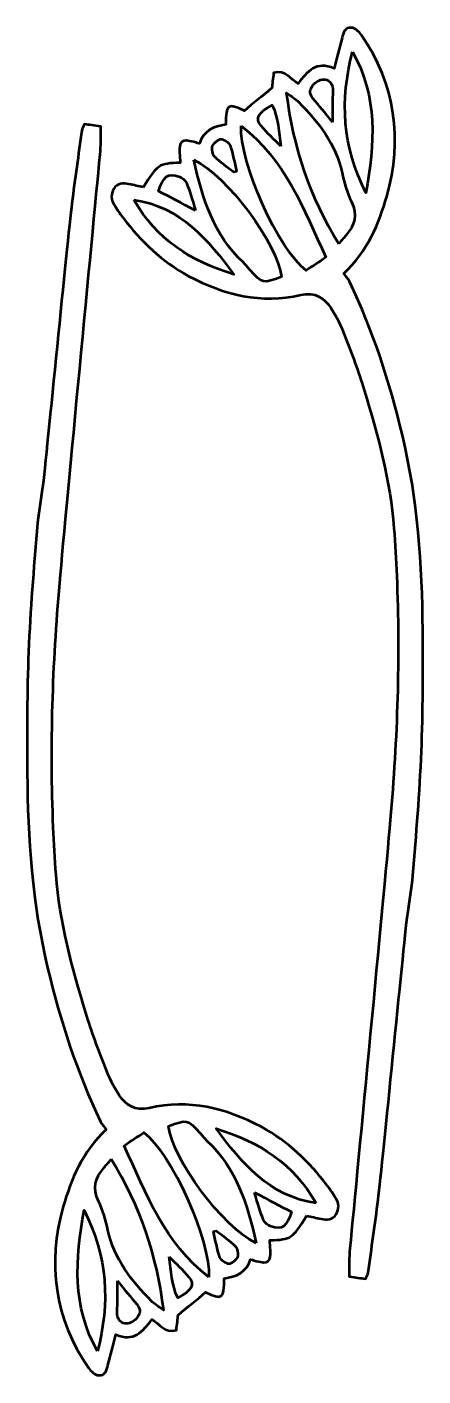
# Model space of a CAD drawing. Header units: centimetres. Extents: x -6.2 to 6.2, y -21 to 21.
import ezdxf

# ---------------------------------------------------------------- set-up
doc = ezdxf.new("R2010")
doc.units = ezdxf.units.CM
doc.header["$MEASUREMENT"] = 0
doc.layers.add('Layer 1', color=7, linetype='Continuous')

msp = doc.modelspace()

# ---------------------------------------------------------------- linework, layer by layer
at = {"layer": 'Layer 1', "lineweight": 53}
for points, knots in [([(-2.53686, 15.9889), (-2.11141, 16.68468), (-2.04953, 16.72624), (-1.39555, 16.74229), (-1.39555, 16.74229), (-1.40134, 16.84488), (-1.40557, 16.94683), (-1.41312, 17.04857), (-1.41312, 17.04857), (-1.44074, 17.4211), (-1.35011, 17.49166), (-0.97253, 17.38978), (-0.97253, 17.38978), (-0.92794, 17.37775), (-0.88349, 17.36529), (-0.79315, 17.34039), (-0.79315, 17.34039), (-0.67405, 17.73772), (-0.34657, 17.87626), (0.02385, 17.92995), (0.02385, 17.92995), (0.02791, 18.57134), (0.07402, 18.60153), (0.60541, 18.3627), (0.60541, 18.3627), (0.87581, 18.58643), (1.13694, 18.80251), (1.45927, 19.06921), (1.45927, 19.06921), (1.47056, 19.16735), (1.4931, 19.36307), (1.51324, 19.53798), (1.51324, 19.53798), (1.89382, 19.65062), (2.02488, 19.32762), (2.28004, 19.20715), (2.28004, 19.20715), (2.54893, 19.57855), (2.84276, 19.9193), (3.39493, 19.67454), (3.39493, 19.67454), (3.48418, 20.01434), (3.56666, 20.31787), (3.64289, 20.62295), (3.64289, 20.62295), (3.6835, 20.78526), (3.73885, 20.96419), (3.93023, 20.94267), (3.93023, 20.94267), (4.04495, 20.9298), (4.17717, 20.81613), (4.24847, 20.7116), (4.24847, 20.7116), (5.30243, 19.16704), (5.53996, 17.46845), (5.03372, 15.69972), (5.03372, 15.69972), (4.79164, 14.8538), (4.4467, 14.01186), (3.69838, 13.29808), (3.69838, 13.29808), (3.74336, 13.23628), (3.8244, 13.15411), (3.8717, 13.05573), (3.8717, 13.05573), (4.60594, 11.52739), (5.12431, 9.92694), (5.51921, 8.27862), (5.51921, 8.27862), (5.99751, 6.28225), (6.1413, 4.25582), (6.15058, 2.21451), (6.15058, 2.21451), (6.15629, 0.95841), (6.16197, -0.29907), (6.11209, -1.55372), (6.11209, -1.55372), (6.0609, -2.84005), (5.94879, -4.1242), (5.84888, -5.40824), (5.84888, -5.40824), (5.81809, -5.80363), (5.73427, -6.19462), (5.68445, -6.58885), (5.68445, -6.58885), (5.53304, -7.7884), (4.91699, -14.28081), (4.76406, -15.48019), (4.76406, -15.48019), (4.66747, -16.23764), (4.5605, -16.99382), (4.45435, -17.75003), (4.45435, -17.75003), (4.44617, -17.80859), (4.40764, -17.86285), (4.37219, -17.94445), (4.37219, -17.94445), (4.21312, -17.92102), (4.06231, -17.89883), (3.8632, -17.86952), (3.8632, -17.86952), (3.87015, -17.56193), (3.85851, -17.27875), (3.88557, -16.99932), (3.88557, -16.99932), (4.14497, -14.32269), (4.90358, -6.35665), (5.14181, -3.67822), (5.14181, -3.67822), (5.36614, -1.15554), (5.44904, 1.37395), (5.34367, 3.90672), (5.34367, 3.90672), (5.32317, 4.39972), (5.29089, 4.89241), (5.25618, 5.38468), (5.25618, 5.38468), (5.15229, 6.85742), (4.75633, 8.26878), (4.33056, 9.67142), (4.33056, 9.67142), (4.15502, 10.24984), (3.94092, 10.81753), (3.72167, 11.38123), (3.72167, 11.38123), (3.6068, 11.67658), (3.46784, 11.96917), (3.2947, 12.23344), (3.2947, 12.23344), (3.08293, 12.55669), (2.79746, 12.73413), (2.364, 12.63528), (2.364, 12.63528), (1.12346, 12.35236), (-0.01809, 12.63214), (-1.13157, 13.22315), (-1.13157, 13.22315), (-1.97509, 13.67086), (-2.61309, 14.30996), (-3.18322, 15.04412), (-3.18322, 15.04412), (-3.28055, 15.16943), (-3.36169, 15.30747), (-3.4478, 15.44128), (-3.4478, 15.44128), (-3.55257, 15.60416), (-3.55702, 15.77547), (-3.45669, 15.93771), (-3.45669, 15.93771), (-3.34645, 16.116), (-3.17154, 16.11431), (-2.99011, 16.07702), (-2.99011, 16.07702), (-2.83651, 16.04541), (-2.68224, 16.01701), (-2.53686, 15.9889)], [0, 0, 0, 0, 0.025, 0.025, 0.025, 0.025, 0.05, 0.05, 0.05, 0.05, 0.075, 0.075, 0.075, 0.075, 0.1, 0.1, 0.1, 0.1, 0.125, 0.125, 0.125, 0.125, 0.15, 0.15, 0.15, 0.15, 0.175, 0.175, 0.175, 0.175, 0.2, 0.2, 0.2, 0.2, 0.225, 0.225, 0.225, 0.225, 0.25, 0.25, 0.25, 0.25, 0.275, 0.275, 0.275, 0.275, 0.3, 0.3, 0.3, 0.3, 0.325, 0.325, 0.325, 0.325, 0.35, 0.35, 0.35, 0.35, 0.375, 0.375, 0.375, 0.375, 0.4, 0.4, 0.4, 0.4, 0.425, 0.425, 0.425, 0.425, 0.45, 0.45, 0.45, 0.45, 0.475, 0.475, 0.475, 0.475, 0.5, 0.5, 0.5, 0.5, 0.525, 0.525, 0.525, 0.525, 0.55, 0.55, 0.55, 0.55, 0.575, 0.575, 0.575, 0.575, 0.6, 0.6, 0.6, 0.6, 0.625, 0.625, 0.625, 0.625, 0.65, 0.65, 0.65, 0.65, 0.675, 0.675, 0.675, 0.675, 0.7, 0.7, 0.7, 0.7, 0.725, 0.725, 0.725, 0.725, 0.75, 0.75, 0.75, 0.75, 0.775, 0.775, 0.775, 0.775, 0.8, 0.8, 0.8, 0.8, 0.825, 0.825, 0.825, 0.825, 0.85, 0.85, 0.85, 0.85, 0.875, 0.875, 0.875, 0.875, 0.9, 0.9, 0.9, 0.9, 0.925, 0.925, 0.925, 0.925, 0.95, 0.95, 0.95, 0.95, 1, 1, 1, 1]), ([(3.96269, 20.19422), (3.57883, 18.69844), (3.64818, 17.24528), (4.38401, 15.80535), (4.38401, 15.80535), (4.66154, 17.33933), (4.76187, 18.806), (3.96269, 20.19422)], [0, 0, 0, 0, 0.33333333, 0.33333333, 0.33333333, 0.33333333, 1, 1, 1, 1]), ([(3.34804, 18.00559), (3.3497, 18.39177), (3.34437, 18.68631), (3.35453, 18.98035), (3.35453, 18.98035), (3.36095, 19.16619), (3.2735, 19.30973), (3.11376, 19.33453), (3.11376, 19.33453), (3.00394, 19.35161), (2.84491, 19.27551), (2.76197, 19.18912), (2.76197, 19.18912), (2.63963, 19.0617), (2.59419, 18.89561), (2.74581, 18.72807), (2.74581, 18.72807), (2.9343, 18.51972), (3.10678, 18.29684), (3.34804, 18.00559)], [0, 0, 0, 0, 0.16666667, 0.16666667, 0.16666667, 0.16666667, 0.33333333, 0.33333333, 0.33333333, 0.33333333, 0.5, 0.5, 0.5, 0.5, 0.66666667, 0.66666667, 0.66666667, 0.66666667, 1, 1, 1, 1]), ([(3.53671, 14.22416), (3.64353, 14.34784), (3.70209, 14.41766), (3.76277, 14.4856), (3.76277, 14.4856), (4.04076, 14.7969), (4.13026, 15.123), (3.93457, 15.52842), (3.93457, 15.52842), (3.79783, 15.8117), (3.70914, 16.12479), (3.64208, 16.43389), (3.64208, 16.43389), (3.44784, 17.32885), (2.90721, 18.00446), (2.28992, 18.63445), (2.28992, 18.63445), (2.19732, 18.72896), (2.07751, 18.79676), (1.9159, 18.91759), (1.9159, 18.91759), (2.13431, 17.20351), (2.64704, 15.6775), (3.53671, 14.22416)], [0, 0, 0, 0, 0.14285714, 0.14285714, 0.14285714, 0.14285714, 0.28571429, 0.28571429, 0.28571429, 0.28571429, 0.42857143, 0.42857143, 0.42857143, 0.42857143, 0.57142857, 0.57142857, 0.57142857, 0.57142857, 0.71428571, 0.71428571, 0.71428571, 0.71428571, 1, 1, 1, 1]), ([(1.73789, 17.25558), (1.68258, 17.6992), (1.66268, 18.13417), (1.472, 18.53161), (1.472, 18.53161), (1.04458, 18.33222), (0.9295, 18.11198), (1.12092, 17.88959), (1.12092, 17.88959), (1.3129, 17.6665), (1.53117, 17.46598), (1.73789, 17.25558)], [0, 0, 0, 0, 0.25, 0.25, 0.25, 0.25, 0.5, 0.5, 0.5, 0.5, 1, 1, 1, 1]), ([(2.53686, -15.9889), (2.11141, -16.68468), (2.04953, -16.72624), (1.39555, -16.74229), (1.39555, -16.74229), (1.40134, -16.84488), (1.40557, -16.94683), (1.41312, -17.04857), (1.41312, -17.04857), (1.44074, -17.4211), (1.35011, -17.49166), (0.97253, -17.38978), (0.97253, -17.38978), (0.92794, -17.37775), (0.88349, -17.36529), (0.79315, -17.34039), (0.79315, -17.34039), (0.67405, -17.73772), (0.34657, -17.87626), (-0.02385, -17.92995), (-0.02385, -17.92995), (-0.02791, -18.57134), (-0.07402, -18.60153), (-0.60541, -18.3627), (-0.60541, -18.3627), (-0.87581, -18.58643), (-1.13694, -18.80251), (-1.45927, -19.06921), (-1.45927, -19.06921), (-1.47056, -19.16735), (-1.4931, -19.36307), (-1.51324, -19.53798), (-1.51324, -19.53798), (-1.89382, -19.65062), (-2.02488, -19.32762), (-2.28004, -19.20715), (-2.28004, -19.20715), (-2.54893, -19.57855), (-2.84276, -19.9193), (-3.39493, -19.67454), (-3.39493, -19.67454), (-3.48418, -20.01434), (-3.56666, -20.31787), (-3.64289, -20.62295), (-3.64289, -20.62295), (-3.6835, -20.78526), (-3.73885, -20.96419), (-3.93023, -20.94267), (-3.93023, -20.94267), (-4.04495, -20.9298), (-4.17717, -20.81613), (-4.24847, -20.7116), (-4.24847, -20.7116), (-5.30243, -19.16704), (-5.53996, -17.46845), (-5.03372, -15.69972), (-5.03372, -15.69972), (-4.79164, -14.8538), (-4.4467, -14.01186), (-3.69838, -13.29808), (-3.69838, -13.29808), (-3.74336, -13.23628), (-3.8244, -13.15411), (-3.8717, -13.05573), (-3.8717, -13.05573), (-4.60594, -11.52739), (-5.12431, -9.92694), (-5.51921, -8.27862), (-5.51921, -8.27862), (-5.99751, -6.28225), (-6.1413, -4.25582), (-6.15058, -2.21451), (-6.15058, -2.21451), (-6.15629, -0.95841), (-6.16197, 0.29907), (-6.11209, 1.55372), (-6.11209, 1.55372), (-6.0609, 2.84005), (-5.94879, 4.1242), (-5.84888, 5.40824), (-5.84888, 5.40824), (-5.81809, 5.80363), (-5.73427, 6.19462), (-5.68445, 6.58885), (-5.68445, 6.58885), (-5.53304, 7.7884), (-4.91699, 14.28081), (-4.76406, 15.48019), (-4.76406, 15.48019), (-4.66747, 16.23764), (-4.5605, 16.99382), (-4.45435, 17.75003), (-4.45435, 17.75003), (-4.44617, 17.80859), (-4.40764, 17.86285), (-4.37219, 17.94445), (-4.37219, 17.94445), (-4.21312, 17.92102), (-4.06231, 17.89883), (-3.8632, 17.86952), (-3.8632, 17.86952), (-3.87015, 17.56193), (-3.85851, 17.27875), (-3.88557, 16.99932), (-3.88557, 16.99932), (-4.14497, 14.32269), (-4.90358, 6.35665), (-5.14181, 3.67822), (-5.14181, 3.67822), (-5.36614, 1.15554), (-5.44904, -1.37395), (-5.34367, -3.90672), (-5.34367, -3.90672), (-5.32317, -4.39972), (-5.29089, -4.89241), (-5.25618, -5.38468), (-5.25618, -5.38468), (-5.15229, -6.85742), (-4.75633, -8.26878), (-4.33056, -9.67142), (-4.33056, -9.67142), (-4.15502, -10.24984), (-3.94092, -10.81753), (-3.72167, -11.38123), (-3.72167, -11.38123), (-3.6068, -11.67658), (-3.46784, -11.96917), (-3.2947, -12.23344), (-3.2947, -12.23344), (-3.08293, -12.55669), (-2.79746, -12.73413), (-2.364, -12.63528), (-2.364, -12.63528), (-1.12346, -12.35236), (0.01809, -12.63214), (1.13157, -13.22315), (1.13157, -13.22315), (1.97509, -13.67086), (2.61309, -14.30996), (3.18322, -15.04412), (3.18322, -15.04412), (3.28055, -15.16943), (3.36169, -15.30747), (3.4478, -15.44128), (3.4478, -15.44128), (3.55257, -15.60416), (3.55702, -15.77547), (3.45669, -15.93771), (3.45669, -15.93771), (3.34645, -16.116), (3.17154, -16.11431), (2.99011, -16.07702), (2.99011, -16.07702), (2.83651, -16.04541), (2.68224, -16.01701), (2.53686, -15.9889)], [0, 0, 0, 0, 0.025, 0.025, 0.025, 0.025, 0.05, 0.05, 0.05, 0.05, 0.075, 0.075, 0.075, 0.075, 0.1, 0.1, 0.1, 0.1, 0.125, 0.125, 0.125, 0.125, 0.15, 0.15, 0.15, 0.15, 0.175, 0.175, 0.175, 0.175, 0.2, 0.2, 0.2, 0.2, 0.225, 0.225, 0.225, 0.225, 0.25, 0.25, 0.25, 0.25, 0.275, 0.275, 0.275, 0.275, 0.3, 0.3, 0.3, 0.3, 0.325, 0.325, 0.325, 0.325, 0.35, 0.35, 0.35, 0.35, 0.375, 0.375, 0.375, 0.375, 0.4, 0.4, 0.4, 0.4, 0.425, 0.425, 0.425, 0.425, 0.45, 0.45, 0.45, 0.45, 0.475, 0.475, 0.475, 0.475, 0.5, 0.5, 0.5, 0.5, 0.525, 0.525, 0.525, 0.525, 0.55, 0.55, 0.55, 0.55, 0.575, 0.575, 0.575, 0.575, 0.6, 0.6, 0.6, 0.6, 0.625, 0.625, 0.625, 0.625, 0.65, 0.65, 0.65, 0.65, 0.675, 0.675, 0.675, 0.675, 0.7, 0.7, 0.7, 0.7, 0.725, 0.725, 0.725, 0.725, 0.75, 0.75, 0.75, 0.75, 0.775, 0.775, 0.775, 0.775, 0.8, 0.8, 0.8, 0.8, 0.825, 0.825, 0.825, 0.825, 0.85, 0.85, 0.85, 0.85, 0.875, 0.875, 0.875, 0.875, 0.9, 0.9, 0.9, 0.9, 0.925, 0.925, 0.925, 0.925, 0.95, 0.95, 0.95, 0.95, 1, 1, 1, 1]), ([(0.50659, 17.89263), (0.43113, 16.76268), (1.66681, 14.01881), (2.52681, 13.39654), (2.52681, 13.39654), (2.7208, 13.52654), (2.92481, 13.66328), (3.13694, 13.80541), (3.13694, 13.80541), (2.44535, 15.31371), (1.87463, 16.83944), (0.50659, 17.89263)], [0, 0, 0, 0, 0.25, 0.25, 0.25, 0.25, 0.5, 0.5, 0.5, 0.5, 1, 1, 1, 1]), ([(0.2817, 16.43791), (0.30696, 16.45086), (0.33221, 16.46381), (0.35744, 16.47675), (0.35744, 16.47675), (0.29397, 16.74497), (0.24949, 17.02003), (0.15699, 17.27788), (0.15699, 17.27788), (0.12341, 17.37154), (-0.02518, 17.48041), (-0.12033, 17.47952), (-0.12033, 17.47952), (-0.213, 17.47864), (-0.34808, 17.36261), (-0.38396, 17.26694), (-0.38396, 17.26694), (-0.4191, 17.17331), (-0.39147, 17.00324), (-0.32318, 16.93395), (-0.32318, 16.93395), (-0.14114, 16.74927), (0.07758, 16.60079), (0.2817, 16.43791)], [0, 0, 0, 0, 0.14285714, 0.14285714, 0.14285714, 0.14285714, 0.28571429, 0.28571429, 0.28571429, 0.28571429, 0.42857143, 0.42857143, 0.42857143, 0.42857143, 0.57142857, 0.57142857, 0.57142857, 0.57142857, 0.71428571, 0.71428571, 0.71428571, 0.71428571, 1, 1, 1, 1]), ([(-0.96735, 16.83779), (-0.69532, 15.60874), (-0.34847, 14.49619), (0.56318, 13.65344), (0.56318, 13.65344), (0.64446, 13.57833), (0.71018, 13.4864), (0.78324, 13.40247), (0.78324, 13.40247), (1.14099, 12.99155), (1.19387, 12.98044), (1.75991, 13.19722), (1.75991, 13.19722), (1.62881, 14.23365), (0.08107, 16.32852), (-0.96735, 16.83779)], [0, 0, 0, 0, 0.2, 0.2, 0.2, 0.2, 0.4, 0.4, 0.4, 0.4, 0.6, 0.6, 0.6, 0.6, 1, 1, 1, 1]), ([(-0.91535, 15.26299), (-1.0312, 15.62282), (-1.09943, 15.88042), (-1.20071, 16.12426), (-1.20071, 16.12426), (-1.23592, 16.20896), (-1.34299, 16.29116), (-1.43443, 16.3203), (-1.43443, 16.3203), (-1.778, 16.42962), (-1.92842, 16.32118), (-2.06745, 15.86161), (-2.06745, 15.86161), (-1.71933, 15.68074), (-1.36338, 15.49578), (-0.91535, 15.26299)], [0, 0, 0, 0, 0.2, 0.2, 0.2, 0.2, 0.4, 0.4, 0.4, 0.4, 0.6, 0.6, 0.6, 0.6, 1, 1, 1, 1]), ([(-2.83245, 15.58874), (-2.13042, 14.36721), (-1.04189, 13.66529), (0.27573, 13.27367), (0.27573, 13.27367), (-0.53139, 14.34732), (-1.36835, 15.38067), (-2.83245, 15.58874)], [0, 0, 0, 0, 0.33333333, 0.33333333, 0.33333333, 0.33333333, 1, 1, 1, 1]), ([(0.96735, -16.83779), (0.69532, -15.60874), (0.34847, -14.49619), (-0.56318, -13.65344), (-0.56318, -13.65344), (-0.64446, -13.57833), (-0.71018, -13.4864), (-0.78324, -13.40247), (-0.78324, -13.40247), (-1.14099, -12.99155), (-1.19387, -12.98044), (-1.75991, -13.19722), (-1.75991, -13.19722), (-1.62881, -14.23365), (-0.08107, -16.32852), (0.96735, -16.83779)], [0, 0, 0, 0, 0.2, 0.2, 0.2, 0.2, 0.4, 0.4, 0.4, 0.4, 0.6, 0.6, 0.6, 0.6, 1, 1, 1, 1]), ([(-0.50659, -17.89263), (-0.43113, -16.76268), (-1.66681, -14.01881), (-2.52681, -13.39654), (-2.52681, -13.39654), (-2.7208, -13.52654), (-2.92481, -13.66328), (-3.13694, -13.80541), (-3.13694, -13.80541), (-2.44535, -15.31371), (-1.87463, -16.83944), (-0.50659, -17.89263)], [0, 0, 0, 0, 0.25, 0.25, 0.25, 0.25, 0.5, 0.5, 0.5, 0.5, 1, 1, 1, 1]), ([(2.83245, -15.58874), (2.13042, -14.36721), (1.04189, -13.66529), (-0.27573, -13.27367), (-0.27573, -13.27367), (0.53139, -14.34732), (1.36835, -15.38067), (2.83245, -15.58874)], [0, 0, 0, 0, 0.33333333, 0.33333333, 0.33333333, 0.33333333, 1, 1, 1, 1]), ([(-3.53671, -14.22416), (-3.64353, -14.34784), (-3.70209, -14.41766), (-3.76277, -14.4856), (-3.76277, -14.4856), (-4.04076, -14.7969), (-4.13026, -15.123), (-3.93457, -15.52842), (-3.93457, -15.52842), (-3.79783, -15.8117), (-3.70914, -16.12479), (-3.64208, -16.43389), (-3.64208, -16.43389), (-3.44784, -17.32885), (-2.90721, -18.00446), (-2.28992, -18.63445), (-2.28992, -18.63445), (-2.19732, -18.72896), (-2.07751, -18.79676), (-1.9159, -18.91759), (-1.9159, -18.91759), (-2.13431, -17.20351), (-2.64704, -15.6775), (-3.53671, -14.22416)], [0, 0, 0, 0, 0.14285714, 0.14285714, 0.14285714, 0.14285714, 0.28571429, 0.28571429, 0.28571429, 0.28571429, 0.42857143, 0.42857143, 0.42857143, 0.42857143, 0.57142857, 0.57142857, 0.57142857, 0.57142857, 0.71428571, 0.71428571, 0.71428571, 0.71428571, 1, 1, 1, 1]), ([(0.91535, -15.26299), (1.0312, -15.62282), (1.09943, -15.88042), (1.20071, -16.12426), (1.20071, -16.12426), (1.23592, -16.20896), (1.34299, -16.29116), (1.43443, -16.3203), (1.43443, -16.3203), (1.778, -16.42962), (1.92842, -16.32118), (2.06745, -15.86161), (2.06745, -15.86161), (1.71933, -15.68074), (1.36338, -15.49578), (0.91535, -15.26299)], [0, 0, 0, 0, 0.2, 0.2, 0.2, 0.2, 0.4, 0.4, 0.4, 0.4, 0.6, 0.6, 0.6, 0.6, 1, 1, 1, 1]), ([(-3.96269, -20.19422), (-3.57883, -18.69844), (-3.64818, -17.24528), (-4.38401, -15.80535), (-4.38401, -15.80535), (-4.66154, -17.33933), (-4.76187, -18.806), (-3.96269, -20.19422)], [0, 0, 0, 0, 0.33333333, 0.33333333, 0.33333333, 0.33333333, 1, 1, 1, 1]), ([(-0.2817, -16.43791), (-0.30696, -16.45086), (-0.33221, -16.46381), (-0.35744, -16.47675), (-0.35744, -16.47675), (-0.29397, -16.74497), (-0.24949, -17.02003), (-0.15699, -17.27788), (-0.15699, -17.27788), (-0.12341, -17.37154), (0.02518, -17.48041), (0.12033, -17.47952), (0.12033, -17.47952), (0.213, -17.47864), (0.34808, -17.36261), (0.38396, -17.26694), (0.38396, -17.26694), (0.4191, -17.17331), (0.39147, -17.00324), (0.32318, -16.93395), (0.32318, -16.93395), (0.14114, -16.74927), (-0.07758, -16.60079), (-0.2817, -16.43791)], [0, 0, 0, 0, 0.14285714, 0.14285714, 0.14285714, 0.14285714, 0.28571429, 0.28571429, 0.28571429, 0.28571429, 0.42857143, 0.42857143, 0.42857143, 0.42857143, 0.57142857, 0.57142857, 0.57142857, 0.57142857, 0.71428571, 0.71428571, 0.71428571, 0.71428571, 1, 1, 1, 1]), ([(-1.73789, -17.25558), (-1.68258, -17.6992), (-1.66268, -18.13417), (-1.472, -18.53161), (-1.472, -18.53161), (-1.04458, -18.33222), (-0.9295, -18.11198), (-1.12092, -17.88959), (-1.12092, -17.88959), (-1.3129, -17.6665), (-1.53117, -17.46598), (-1.73789, -17.25558)], [0, 0, 0, 0, 0.25, 0.25, 0.25, 0.25, 0.5, 0.5, 0.5, 0.5, 1, 1, 1, 1]), ([(-3.34804, -18.00559), (-3.3497, -18.39177), (-3.34437, -18.68631), (-3.35453, -18.98035), (-3.35453, -18.98035), (-3.36095, -19.16619), (-3.2735, -19.30973), (-3.11376, -19.33453), (-3.11376, -19.33453), (-3.00394, -19.35161), (-2.84491, -19.27551), (-2.76197, -19.18912), (-2.76197, -19.18912), (-2.63963, -19.0617), (-2.59419, -18.89561), (-2.74581, -18.72807), (-2.74581, -18.72807), (-2.9343, -18.51972), (-3.10678, -18.29684), (-3.34804, -18.00559)], [0, 0, 0, 0, 0.16666667, 0.16666667, 0.16666667, 0.16666667, 0.33333333, 0.33333333, 0.33333333, 0.33333333, 0.5, 0.5, 0.5, 0.5, 0.66666667, 0.66666667, 0.66666667, 0.66666667, 1, 1, 1, 1])]:
    msp.add_open_spline(points, degree=3, knots=knots, dxfattribs=at)

doc.saveas('drawing.dxf')
